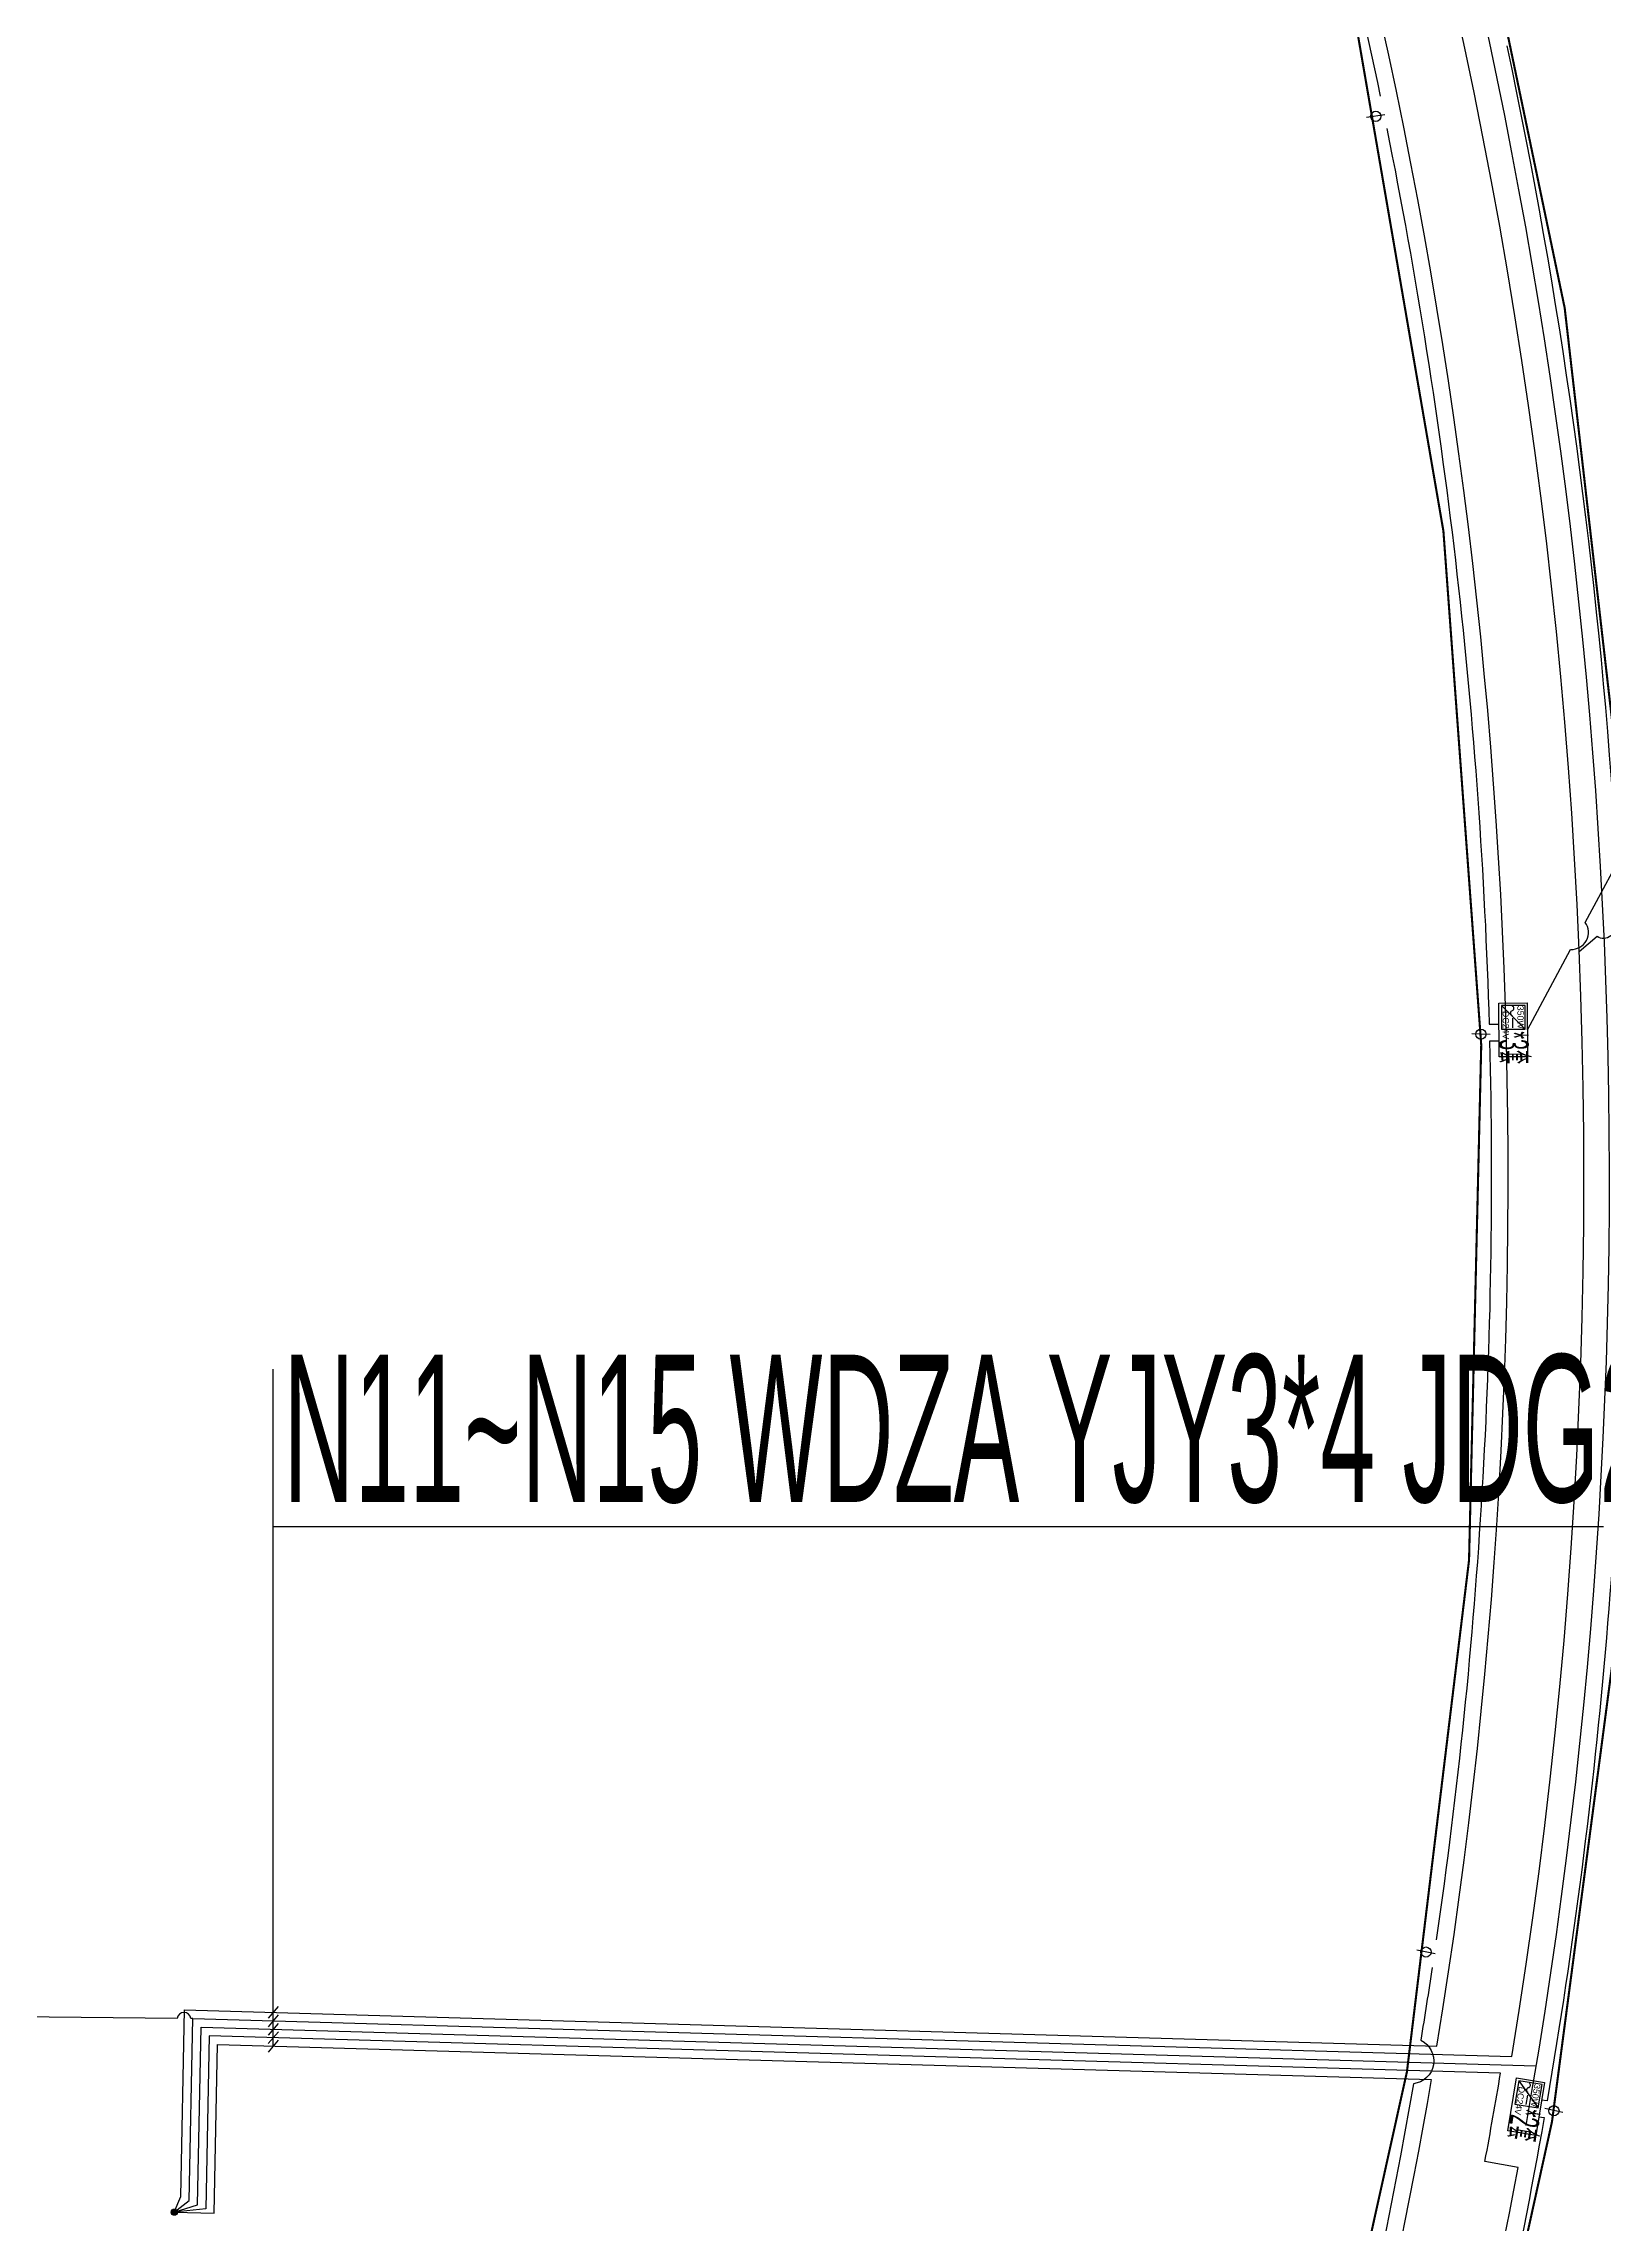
# Model space of a CAD drawing. Header units: inches. Extents: x -187843 to 1582678, y -554589 to 1835338.
# Drawn here: x 1508085 to 1545181, y -327498 to -275657 of the extents above; entities that cross this region are included whole.
import ezdxf
from ezdxf.lldxf.tags import DXFTag

# ---------------------------------------------------------------- set-up
doc = ezdxf.new("R2010")
doc.units = ezdxf.units.IN
doc.header["$MEASUREMENT"] = 0
doc.layers.get('0').update_dxf_attribs({"color": 253})
for name, color, linetype in [('0-L-灯具', 1, 'Continuous'), ('0-L-电箱', 90, 'Continuous'), ('0-LIGHT-TXT', 90, 'Continuous'), ('0-SL01', 1, 'Continuous'), ('0-开关电源', 3, 'Continuous'), ('LT-220V', 5, 'Continuous'), ('LT-24V', 4, 'Continuous')]:
    doc.layers.add(name, color=color, linetype=linetype)
doc.styles.add('SMDEI', font='smsim.shx', dxfattribs={"width": 0.75, "bigfont": 'smfs.shx'})
doc.styles.get("Standard").update_dxf_attribs({"font": 'arial.ttf'})
tags = doc.linetypes.add('SL01_LINE', pattern='A,0.3,-0.3,["SL01",Standard,S=0.2,R=-0.1,X=-0.1,Y=-0.1],-1.2', length=1.8).pattern_tags.tags
tags[6] = DXFTag(74, 10)

# ---------------------------------------------------------------- blocks, each defined once
blk = doc.blocks.new('LEDDR01')
at = {"layer": '0-开关电源'}
for p, q in [((-224, 0), (224, 448)), ((19, 205), (198, 205))]:
    blk.add_line(p, q, dxfattribs=at)
blk.add_lwpolyline([(-224, 0), (224, 0), (224, 448), (-224, 448)], close=True, dxfattribs=at)
for centre, start, end in [((-171, 187), 19.4712, 160.5288), ((-81, 219), 199.4712, 340.5288)]:
    blk.add_arc(centre, 47.5, start, end, dxfattribs=at)
at = {"color": 3}
for s, p in [('350W', (-219, 302)), ('DC24V', (-122, 21))]:
    blk.add_text(s, height=120, dxfattribs=at).set_placement(p)
blk = doc.blocks.new('分割')
at = {"layer": 'LT-220V'}
blk.add_lwpolyline([(-168, 141), (166, -144)], dxfattribs=at)
blk.add_circle((0, 0), 121, dxfattribs=at)
blk = doc.blocks.new('引入')
at = {"layer": '0-L-电箱', "lineweight": -2}
h = blk.add_hatch(color=256, dxfattribs=at)
h.dxf.hatch_style = 1
h.paths.add_polyline_path([(-75, 0, 1), (75, 0, 1)])
blk.add_lwpolyline([(709, -533, 0, 0, 0), (432, -324, 200, 0, 0), (0, 0, 0, 0, 0)], format="xyseb", dxfattribs=at)
blk.add_circle((0, 0), 75, dxfattribs=at)

msp = doc.modelspace()

# ---------------------------------------------------------------- linework, layer by layer
at = {"layer": '0-LIGHT-TXT', "color": 7}
for points in [[(1543344, -298460), (1543355, -299739), (1542683, -299745), (1542672, -298466)], [(1543758, -324123), (1543552, -325386), (1542889, -325277), (1543095, -324014)]]:
    msp.add_lwpolyline(points, close=True, dxfattribs=at)
for points in [[(1513539, -323260), (1513539, -323260), (1513539, -307171)], [(1513539, -310904), (1545159, -310904)], [(1513659, -322320), (1513418, -322599)], [(1513659, -322520), (1513418, -322799)], [(1513659, -322720), (1513418, -322999)], [(1513665, -322921), (1513424, -323200)], [(1513659, -323121), (1513418, -323400)]]:
    msp.add_lwpolyline(points, dxfattribs=at)
at = {"layer": '0-SL01', "linetype": 'SL01_LINE', "const_width": 50}
for points in [[(1545933, -294382, -0.200801), (1545587, -293692, 0.208142), (1497852, -201812, 0.208142)], [(1493918, -204810), (1494633, -203845, -0.353767), (1529133, -358703, -0.246324), (1523001, -363145, 0.410153)], [(1523830, -369122, 0.16794), (1534008, -356853, 0.107676), (1545893, -302903, 0.107676)]]:
    msp.add_lwpolyline(points, format="xyb", dxfattribs=at)
at = {"layer": 'LT-220V'}
for points in [[(1511191, -327207), (1511544, -326931), (1511630, -322605), (1542982, -323509, 0.277279), (1494167, -200439), (1492640, -196476)], [(1513085, -217268, -0.228156), (1543311, -325147)], [(1511191, -327207), (1511346, -326832), (1511434, -322399), (1541199, -323258, 0.226036), (1510972, -218502, -0.226036)], [(1511630, -322605), (1511585, -322604, 0.864685), (1511256, -322601), (1502895, -322519), (1497238, -285980), (1491819, -287099)], [(1547030, -295295), (1546580, -295527), (1545391, -296552, -0.801614), (1545011, -296879), (1544582, -297249)], [(1454973, -332553, 0.076951), (1461749, -338330), (1463408, -339303), (1467851, -341860), (1478611, -348080, -0.084256), (1494229, -361015, 0.106264), (1502003, -368454, 0.075863), (1507993, -370864, 0.189866), (1523518, -368609, 0.13668), (1532051, -359571, 0.068485), (1543130, -326144), (1542343, -325999, 0.004148), (1542714, -323902), (1512022, -323016), (1511940, -327129), (1511191, -327207)], [(1511191, -327207), (1512138, -327228), (1512218, -323222), (1541065, -324054, -0.072826), (1529670, -358970, -0.24959), (1522981, -363753, -0.165239), (1517458, -362656), (1478893, -340391, -0.303299), (1474175, -330826)]]:
    msp.add_lwpolyline(points, format="xyb", dxfattribs=at)
msp.add_lwpolyline([(1511191, -327207), (1511742, -327030), (1511826, -322810), (1543554, -323726)], dxfattribs=at)
at = {"layer": 'LT-24V', "color": 4}
for points in [[(1533966, -256539), (1533819, -256594, -0.042004), (1539853, -276908)], [(1543350, -299100), (1544378, -297190, 0.6302), (1544725, -296546), (1545807, -294537, -0.201872), (1545388, -293706, 0.035106), (1542872, -275711)], [(1540010, -277676, -0.042482), (1542441, -298969), (1542677, -298967)], [(1542680, -299367), (1542452, -299369, -0.042417), (1541186, -320731)], [(1546038, -301620, 0.197201), (1545693, -302464, -0.042881), (1543818, -324564), (1543689, -324543)], [(1541089, -321389, -0.00349), (1540817, -323121, -0.75166), (1540643, -324154, -0.036984), (1536139, -342151), (1536428, -342254)], [(1543625, -324938), (1543750, -324959, -0.041039), (1538385, -345500)]]:
    msp.add_lwpolyline(points, format="xyb", dxfattribs=at)

# ---------------------------------------------------------------- block references
at = {"layer": '0-L-灯具', "rotation": 280.5982588048405}
msp.add_blockref('引入', (1511191, -327207), dxfattribs=at)
at = {"layer": '0-开关电源', "color": 3, "xscale": 1.249999999999999, "yscale": 1.249999999999999, "zscale": 1.249999999999999}
for p, rotation in [((1542737, -298806), 270.4755667515805), ((1543101, -324361), 260.7306332487907)]:
    msp.add_blockref('LEDDR01', p, dxfattribs=dict(at, rotation=rotation))
at = {"layer": 'LT-220V'}
for p, rotation in [((1539747, -277386), 228.6007826531679), ((1542248, -299205), 218.6086533604148), ((1540941, -321024), 208.6165240676617), ((1543982, -324795), 208.1499941081091)]:
    msp.add_blockref('分割', p, dxfattribs=dict(at, rotation=rotation))

# ---------------------------------------------------------------- texts
at = {"layer": '0-LIGHT-TXT', "color": 7, "style": 'SMDEI', "width": 0.5}
for s, rotation, p in [('*3套', 270.4756, (1542678, -299142)), ('*2套', 260.7306, (1542986, -324682))]:
    msp.add_text(s, height=700, rotation=rotation, dxfattribs=at).set_placement(p)
msp.add_text('N11~N15 WDZA YJY3*4 JDG25 SCE/WE', height=3500, dxfattribs=at).set_placement((1513784, -310323))

doc.saveas('drawing.dxf')
